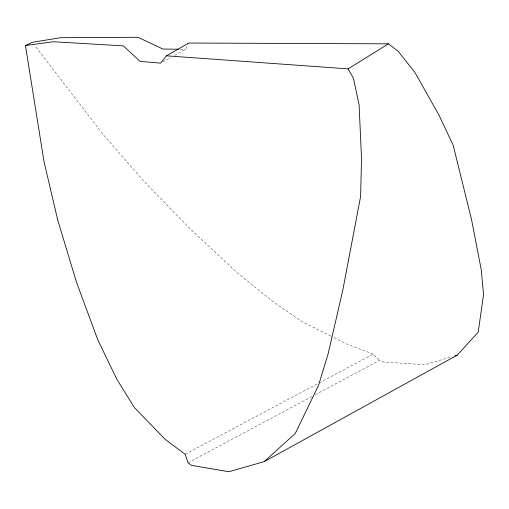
<?xml version="1.0" encoding="UTF-8"?>
<svg xmlns="http://www.w3.org/2000/svg" width="509" height="509" viewBox="0 0 509 509"><rect width="100%" height="100%" fill="white"/><g stroke="black" fill="none" stroke-linecap="round" stroke-linejoin="round"><path stroke-width="0.38" stroke-dasharray="2.54 1.91" d="M174.517 55.468L185.613 49.335L188.012 44.442M162.715 61.99L171.043 57.39M188.044 462.764L311.762 396.6M315.256 394.729L379.561 360.34L384.142 362.103L425.002 364.718L452.017 356.682M185.136 454.263L318.469 383.264M319.175 382.889L373.205 354.118L379.561 360.34M180.122 49.258L185.613 49.335M373.205 354.118L346.985 344.148L331.518 336.411M330.812 336.055L301.99 321.631L272.315 301.099L236.481 272.15L189.679 228.382L143.557 180.835L103.594 135.108L34.688 45.447"/><path stroke-width="0.76" d="M166.456 55.812L160.634 63.141L140.14 61.385L123.337 45.874L53.26 41.738L25.45 45.517L44.003 161.544L57.733 220.079L76.426 282.024L97.893 340.076L116.809 379.199L134.306 407.454L165.361 439.534L185.136 454.263L188.044 462.764L191.499 465.372L228.897 471.722L264.216 461.625L457.273 355.123L478.218 332.154L483.55 294.431L481.247 269.789L471.557 219.64L453.22 145.364L438.968 115.066L414.854 72.323L398.108 51.244L388.462 43.831L188.699 43.049L166.456 55.812L348.061 68.874L388.462 43.831M264.216 461.625L295.252 433.477L318.475 385.478L328.101 353.94L342.824 290.003L360.614 196.461L361.511 158.363L359.099 104.854L353.469 78.38L348.061 68.874M25.45 45.517L32.29 42.311L60.635 37.704L138.015 37.278L162.848 49.023L178.551 49.239M455.021 355.791L457.273 355.123"/></g></svg>
